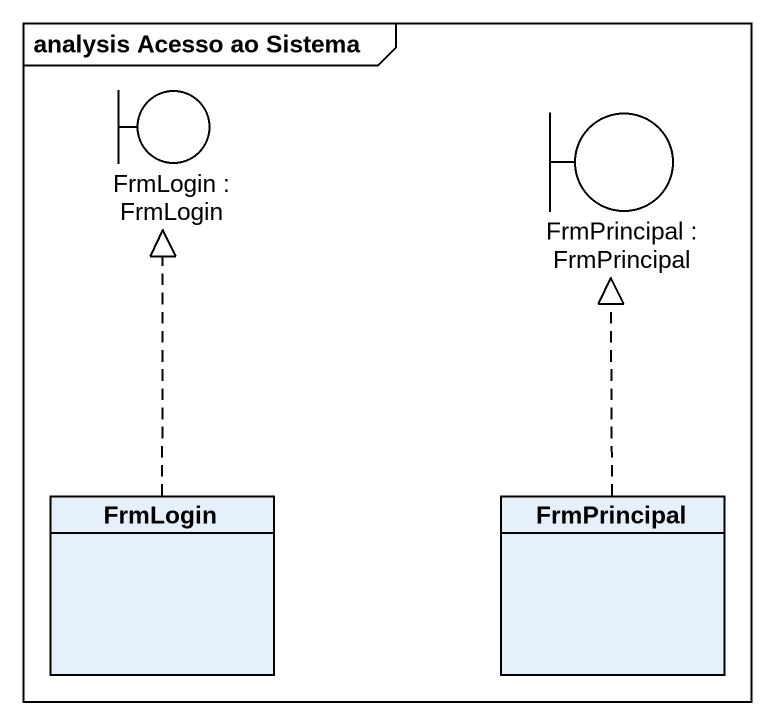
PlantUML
@startuml
mainframe analysis Acesso ao Sistema
allowmixing
hide circle
hide empty members
boundary "FrmLogin : FrmLogin" as FrmLogin
boundary "FrmPrincipal : FrmPrincipal" as FrmPrincipal
class "FrmLogin" as FrmLogin_2
class "FrmPrincipal" as FrmPrincipal_2
FrmLogin_2 .up.|> FrmLogin
FrmPrincipal_2 .up.|> FrmPrincipal
@enduml
